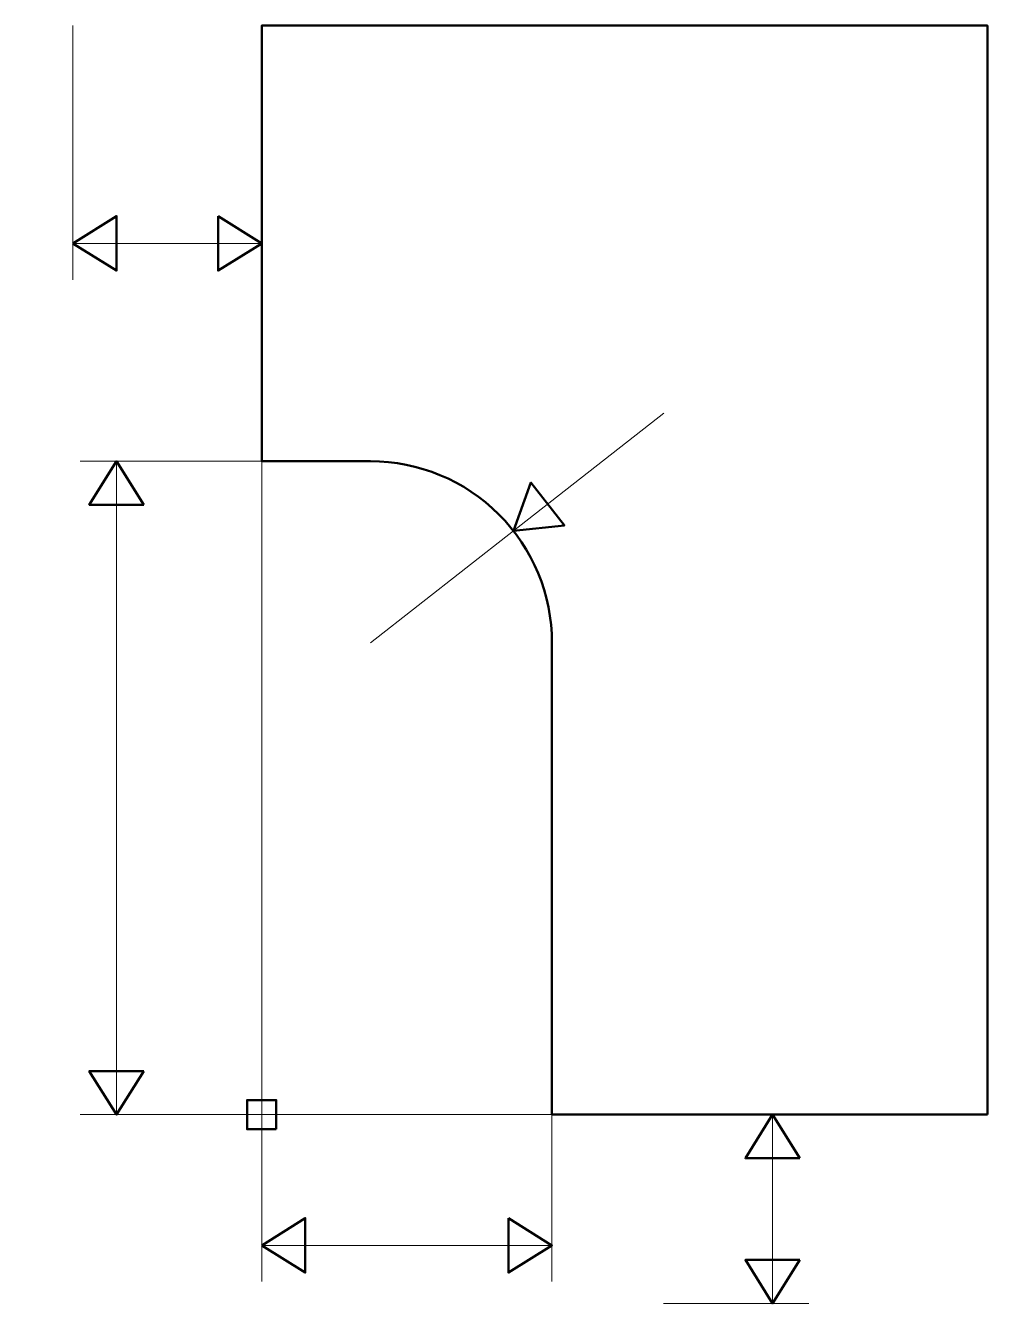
# Model space of a CAD drawing. Header units: millimetres. Extents: x 42 to 175, y -206 to -30.
import ezdxf

# ---------------------------------------------------------------- set-up
doc = ezdxf.new("R2010")
doc.units = ezdxf.units.MM
doc.linetypes.add('K5LT_BASIC', pattern=[0])
doc.linetypes.add('K5LT_THIN', pattern=[0])

msp = doc.modelspace()

# ---------------------------------------------------------------- linework, layer by layer
at = {"color": 7, "linetype": 'K5LT_THIN', "lineweight": 18}
for p, q in [((49, -30), (49, -65)), ((75, -60), (49, -60)), ((109.69, -99.59), (130.4, -83.38)), ((75, -90), (50, -90)), ((55, -180), (55, -90)), ((75, -90), (75, -203)), ((90, -115), (109.69, -99.59)), ((115, -180), (50, -180)), ((115, -180), (115, -203)), ((145.4, -180), (145.4, -206)), ((115, -198), (75, -198)), ((130.35, -206), (150.4, -206))]:
    msp.add_line(p, q, dxfattribs=at)
at = {"color": 150, "linetype": 'K5LT_BASIC', "lineweight": 50, "true_color": 0x0080ff}
msp.add_lwpolyline([(175, -180), (175, -30), (75, -30), (75, -90), (90, -90, -0.414214), (115, -115), (115, -180)], format="xyb", close=True, dxfattribs=at)
for points in [[(49, -60), (55, -56.25), (55, -63.75)], [(69, -56.25), (75, -60), (69, -63.75)], [(58.75, -96), (51.25, -96), (55, -90)], [(109.69, -99.59), (112.1, -92.94), (116.72, -98.85)], [(58.75, -174), (51.25, -174), (55, -180)], [(77, -182), (77, -178), (73, -178), (73, -182)], [(149.15, -186), (141.65, -186), (145.4, -180)], [(75, -198), (81, -194.25), (81, -201.75)], [(109, -194.25), (115, -198), (109, -201.75)], [(149.15, -200), (141.65, -200), (145.4, -206)]]:
    msp.add_lwpolyline(points, close=True, dxfattribs=at)

doc.saveas('drawing.dxf')
